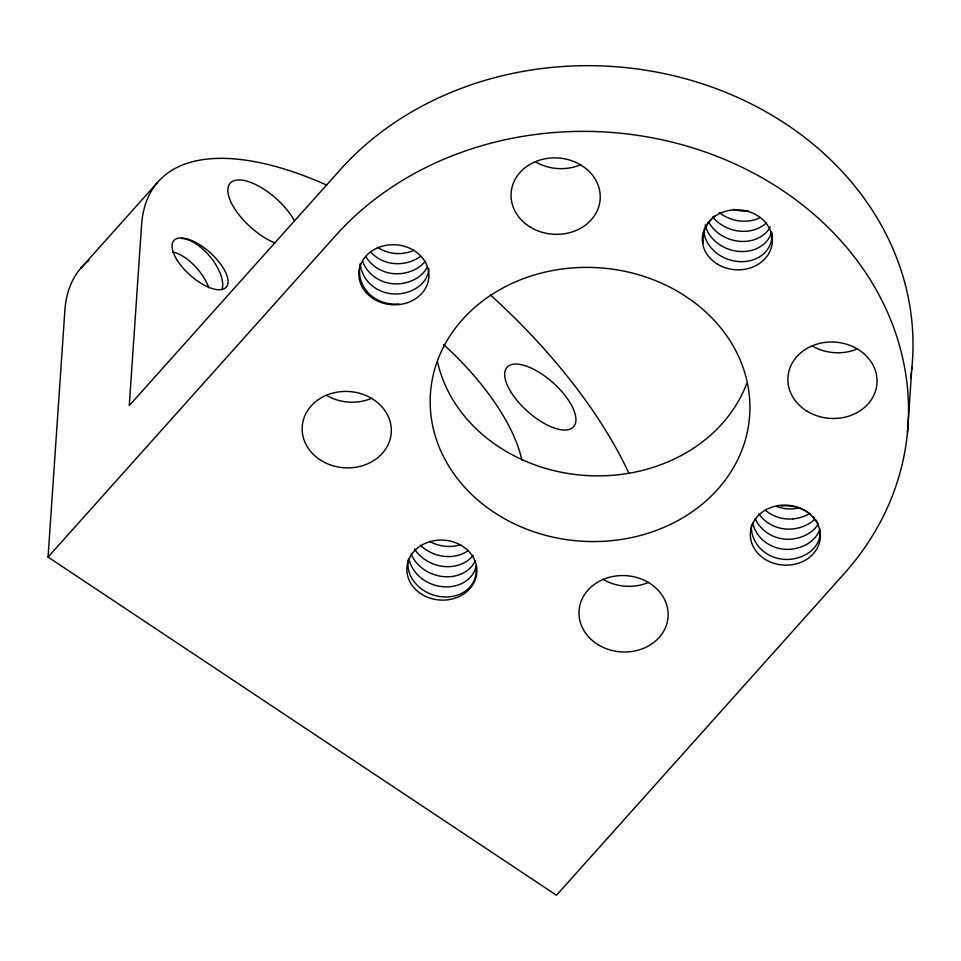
<?xml version="1.0" encoding="UTF-8"?>
<svg xmlns="http://www.w3.org/2000/svg" width="961" height="961" viewBox="0 0 961 961"><rect width="100%" height="100%" fill="white"/><g stroke="black" fill="none" stroke-linecap="round" stroke-linejoin="round"><path stroke-width="1.44" d="M907.484 432.318L911.953 366.621M48.05 557.08L335.821 235.385A318.68 272.876 3.9 0 1 781.894 190.002A318.68 272.876 3.9 0 1 844.263 573.549L556.491 895.256L48.05 557.08L64.843 310.751A318.68 136.942 41.8 0 1 89.049 260.323M80.748 268.275L157.484 182.482M911.677 369.468A318.68 272.876 3.9 0 0 709.386 86.19A318.68 272.876 3.9 0 0 340.302 169.689L129.267 405.602L141.579 224.958A318.68 136.942 41.8 0 1 326.608 185.029M911.352 372.303A318.68 272.876 3.9 0 1 910.596 377.973M746.625 383.751A159.982 136.979 3.9 0 1 584.648 475.407A159.982 136.979 3.9 0 1 437.507 361.756M580.624 164.739A44.614 38.2 3.9 0 1 535.301 161.724M857.452 348.867A44.614 38.2 3.9 0 1 812.129 345.852M648.543 582.414A44.614 38.2 3.9 0 1 603.22 579.399M371.715 398.286A44.614 38.2 3.9 0 1 326.392 395.271M490.338 294.871A318.68 136.942 41.8 0 1 628.878 473.317M274.87 242.929A44.614 19.172 41.8 0 1 230.496 201.089A44.614 19.172 41.8 0 1 247.914 181.449A44.614 19.172 41.8 0 1 294.474 220.814M443.646 344.615A159.982 68.748 41.8 0 1 521.835 460.103M181.557 238.484A34.656 16.709 50.1 0 1 211.012 257.812A34.656 16.709 50.1 0 1 222.051 289.465M172.427 251.962A34.656 16.709 50.1 0 1 208.885 287.844M793.209 518.856A34.656 31.857 7.9 0 1 765.196 510.039M751.406 525.042A34.656 31.857 7.9 0 0 790.447 559.278A34.656 26.896 1.4 0 0 819.745 529.139M776.86 506.495A34.656 31.857 7.9 0 0 793.894 508.753A34.656 26.896 1.4 0 0 800.213 507.624M752.703 522.928A34.656 31.857 7.9 0 0 791.143 549.175A34.656 26.896 1.4 0 0 819.829 529.091M818.412 523.757A34.656 26.896 1.4 0 1 791.828 539.073A34.656 31.857 7.9 0 1 755.25 518.616M780.608 505.942A34.656 26.896 1.4 0 1 810.303 514.123M813.126 516.718A34.656 26.896 1.4 0 1 814.387 518.111M815.517 519.565A34.656 26.896 1.4 0 1 817.439 522.616M758.938 513.907A34.656 31.857 7.9 0 0 792.513 528.97A34.656 26.896 1.4 0 0 814.58 519.36M809.066 513.883A34.656 26.896 1.4 0 1 793.209 518.868M473.196 555.266A34.656 28.878 18.4 0 1 414.491 548.923M475.323 560.695A34.656 28.878 18.4 0 1 442.889 576.552A34.656 28.878 18.4 0 1 411.164 553.776M475.839 566.63A34.656 28.878 18.4 0 1 446.841 596.985A34.656 28.878 18.4 0 1 408.281 568.492A34.656 29.875 -12 0 1 408.485 559.11M476.344 565.657A34.656 28.878 18.4 0 1 442.204 586.654A34.656 28.878 18.4 0 1 408.966 558.389M468.536 550.377A34.656 28.878 18.4 0 1 420.305 545.163M460.499 544.719A34.656 28.878 18.4 0 1 429.519 541.367M427.405 266.87A34.656 26.896 1.4 0 1 399.992 283.735A34.656 31.857 7.9 0 1 362.669 261.38M377.409 247.193A34.656 31.857 7.9 0 0 402.058 253.416A34.656 26.896 1.4 0 0 414.287 250.256M365.985 256.815A34.656 31.857 7.9 0 0 400.677 273.621A34.656 26.896 1.4 0 0 425.242 261.284M370.369 251.734A34.656 31.857 7.9 0 0 401.374 263.518A34.656 26.896 1.4 0 0 420.522 256.383M360.291 263.602A34.656 31.857 7.9 0 0 399.295 293.838A34.656 26.896 1.4 0 0 428.906 268.756M398.611 303.94A34.656 31.857 7.9 0 1 360.543 263.782M771.695 232.069A34.656 28.878 18.4 0 1 738 251.326A34.656 28.878 18.4 0 1 705.134 224.898M771.863 233.139A34.656 28.878 18.4 0 1 741.58 261.656A34.656 28.878 18.4 0 1 704.065 233.163A34.656 29.875 -12 0 1 703.836 231.289M759.322 218.015A34.656 28.878 18.4 0 1 719.26 212.609M748.187 211A34.656 28.878 18.4 0 1 733.303 209.39M770.302 226.976A34.656 28.878 18.4 0 1 739.754 241.319A34.656 28.878 18.4 0 1 708.593 221.979M766.518 222.7A34.656 28.878 18.4 0 1 712.63 216.886M703.38 243.253A34.656 29.875 -12 0 1 715.188 215.66M691.824 300.613L683.884 295.195A159.982 136.979 3.9 0 0 431.405 384.556A159.982 136.979 3.9 0 0 649.047 532.935A159.982 136.979 3.9 0 0 691.824 300.613M530.052 226.952A44.614 38.2 3.9 0 0 600.072 200.272A44.614 38.2 3.9 0 0 536.839 161.112A44.614 38.2 3.9 0 0 530.052 226.952M806.88 411.08A44.614 38.2 3.9 0 0 876.9 384.4A44.614 38.2 3.9 0 0 813.667 345.239A44.614 38.2 3.9 0 0 806.88 411.08M597.97 644.615A44.614 38.2 3.9 0 0 667.979 617.947A44.614 38.2 3.9 0 0 604.745 578.786A44.614 38.2 3.9 0 0 597.97 644.615M321.142 460.487A44.614 38.2 3.9 0 0 391.151 433.819A44.614 38.2 3.9 0 0 327.917 394.659A44.614 38.2 3.9 0 0 321.142 460.487M511.276 392.556A44.614 19.172 41.8 0 0 572.708 427.621A44.614 19.172 41.8 0 0 536.887 370.994A44.614 19.172 41.8 0 0 511.276 392.556M177.377 260.491A35.052 15.064 41.8 0 0 225.607 287.783A35.052 15.064 41.8 0 0 197.197 243.253A35.052 15.064 41.8 0 0 177.377 260.491M717.423 264.155A35.052 30.019 3.9 0 0 772.248 242.869A35.052 30.019 3.9 0 0 722.336 212.393A35.052 30.019 3.9 0 0 717.423 264.155M373.949 299.099A35.052 30.019 3.9 0 0 428.786 277.813A35.052 30.019 3.9 0 0 378.862 247.337A35.052 30.019 3.9 0 0 373.949 299.099M421.975 594.439A35.052 30.019 3.9 0 0 476.8 573.152A35.052 30.019 3.9 0 0 426.876 542.677A35.052 30.019 3.9 0 0 421.975 594.439M765.449 559.494A35.052 30.019 3.9 0 0 820.274 538.208A35.052 30.019 3.9 0 0 770.35 507.732A35.052 30.019 3.9 0 0 765.449 559.494"/></g></svg>
